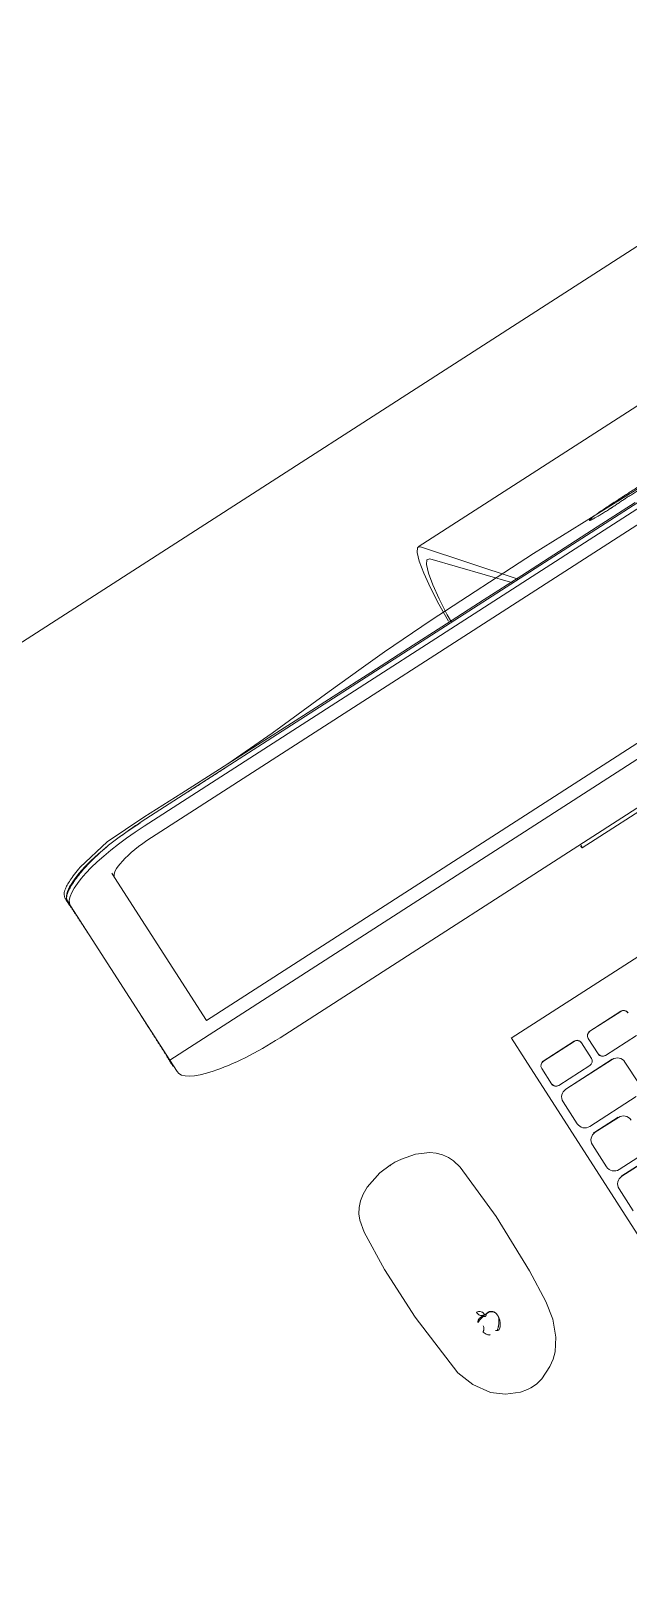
# Model space of a CAD drawing. Header units: metres. Extents: x -71 to 881, y -503 to 661.
# Drawn here: x 187.942 to 188.169, y 524.124 to 524.714 of the extents above; entities that cross this region are included whole.
import ezdxf

# ---------------------------------------------------------------- set-up
doc = ezdxf.new("R2010")
doc.units = ezdxf.units.M
doc.layers.add('07. Mobiliário', color=51, linetype='Continuous', lineweight=5)

msp = doc.modelspace()

# ---------------------------------------------------------------- linework, layer by layer
at = {"layer": '07. Mobiliário'}
msp.add_line((186.9899, 523.87083), (189.18725, 525.28423), dxfattribs=at)
at = {"layer": '07. Mobiliário', "lineweight": 5}
for p, q in [((188.36082, 524.65493), (187.98404, 524.41257)), ((187.98508, 524.41095), (188.36187, 524.65331)), ((187.98789, 524.4066), (188.36467, 524.64895)), ((188.36467, 524.64895), (187.98789, 524.4066)), ((188.43892, 524.60747), (187.99485, 524.32183)), ((187.99485, 524.32183), (188.43892, 524.60747)), ((188.41929, 524.601), (188.00887, 524.337)), ((188.00887, 524.337), (188.41929, 524.601)), ((188.08955, 524.51732), (188.22175, 524.60236)), ((188.41367, 524.57277), (188.03689, 524.33041)), ((188.09044, 524.51735), (188.12765, 524.50495)), ((188.12563, 524.50365), (188.09393, 524.51272)), ((188.30017, 524.49802), (188.15197, 524.4027)), ((188.12501, 524.3302), (188.37732, 524.49249)), ((187.97386, 524.39142), (187.97282, 524.39305)), ((188.00887, 524.337), (187.97386, 524.39142)), ((187.97386, 524.39142), (188.00887, 524.337)), ((187.95704, 524.3806), (187.956, 524.38223)), ((187.99485, 524.32183), (187.95704, 524.3806)), ((188.16669, 524.3405), (188.15492, 524.33293)), ((188.15497, 524.33285), (188.16674, 524.34042)), ((188.12503, 524.33017), (188.13024, 524.32207)), ((188.14894, 524.32908), (188.13716, 524.32151)), ((188.13722, 524.32143), (188.14899, 524.329)), ((188.15175, 524.32841), (188.15553, 524.32254)), ((188.15814, 524.32422), (188.15436, 524.33009)), ((188.17267, 524.3312), (188.1609, 524.32363)), ((187.99765, 524.31748), (187.99485, 524.32183)), ((187.99487, 524.32145), (187.99545, 524.32055)), ((188.13024, 524.32207), (188.18567, 524.23589)), ((188.16344, 524.32224), (188.14574, 524.31086)), ((188.1458, 524.31077), (188.1635, 524.32216)), ((188.16827, 524.32122), (188.16832, 524.32113)), ((188.16832, 524.32113), (188.17369, 524.31279)), ((188.14039, 524.3128), (188.13661, 524.31868)), ((188.15492, 524.31978), (188.14315, 524.31221)), ((188.14475, 524.30602), (188.14469, 524.30611)), ((188.15014, 524.29764), (188.14475, 524.30602)), ((188.17262, 524.30797), (188.15496, 524.29661)), ((188.16576, 524.30016), (188.15689, 524.29445)), ((188.15695, 524.29437), (188.16582, 524.30007)), ((188.189, 524.29185), (188.16709, 524.27776)), ((188.16714, 524.27767), (188.18905, 524.29176)), ((188.1559, 524.28962), (188.15584, 524.2897)), ((188.16129, 524.28124), (188.1559, 524.28962)), ((188.17494, 524.28589), (188.16611, 524.28021)), ((188.16608, 524.27286), (188.16603, 524.27294)), ((188.17145, 524.26451), (188.16608, 524.27286))]:
    msp.add_line(p, q, dxfattribs=at)
at = {"layer": '07. Mobiliário', "lineweight": 5, "flags": 128}
for points in [[(188.01694, 524.43465), (188.03385, 524.44634), (188.05558, 524.46224), (188.06778, 524.47104), (188.07673, 524.47734), (188.09447, 524.48944), (188.13345, 524.5148), (188.30287, 524.61991), (188.32709, 524.63415)], [(188.17216, 524.53418), (188.15779, 524.52493), (188.14341, 524.51568), (188.12903, 524.50644), (188.11465, 524.4972), (188.10027, 524.48796), (188.08588, 524.47873), (188.07149, 524.46951), (188.0571, 524.46029), (188.0427, 524.45109), (188.02829, 524.44189), (188.01387, 524.4327), (187.99946, 524.42351), (187.98504, 524.41433), (187.97098, 524.40497), (187.96074, 524.39528)], [(188.10102, 524.48903), (188.09738, 524.49549), (188.0942, 524.5017), (188.09167, 524.50727), (188.08995, 524.51187), (188.08915, 524.5152), (188.08932, 524.51707), (188.09044, 524.51735)], [(188.09393, 524.51272), (188.09287, 524.51238), (188.09273, 524.51053), (188.0935, 524.50729), (188.09515, 524.50285), (188.09757, 524.49745), (188.10063, 524.49144), (188.10217, 524.4886)], [(188.15197, 524.4027), (188.15192, 524.40271), (188.15184, 524.40278), (188.15173, 524.4029), (188.1516, 524.40307), (188.15147, 524.40327), (188.15133, 524.40349)], [(188.1516, 524.40363), (188.15173, 524.4034), (188.15184, 524.40319), (188.15192, 524.403), (188.15197, 524.40285), (188.15199, 524.40275), (188.15197, 524.4027)], [(187.95568, 524.38244), (187.95579, 524.38227), (187.95669, 524.38087)], [(188.13314, 524.19742), (188.13472, 524.19863), (188.13661, 524.2005), (188.13972, 524.20517), (188.14092, 524.20798), (188.14167, 524.21079), (188.14197, 524.21643), (188.14082, 524.22317), (188.13816, 524.22998), (188.13193, 524.24163), (188.11919, 524.26233), (188.10548, 524.28109), (188.10302, 524.28346), (188.10102, 524.28478), (188.09879, 524.28578), (188.0964, 524.2864), (188.09392, 524.28664), (188.08849, 524.28605), (188.08313, 524.28421), (188.08063, 524.28296), (188.07943, 524.28226), (188.07881, 524.28188)], [(188.07881, 524.28188), (188.07498, 524.27898), (188.07007, 524.27349), (188.06855, 524.27084), (188.06755, 524.26826), (188.06704, 524.2658), (188.06694, 524.26335), (188.06724, 524.26093), (188.06889, 524.2564), (188.07674, 524.2421), (188.08841, 524.22401), (188.10468, 524.20278), (188.11037, 524.19833), (188.11711, 524.19529), (188.12277, 524.19463), (188.1285, 524.19543), (188.1312, 524.19639), (188.13248, 524.19703), (188.13313, 524.19742)]]:
    msp.add_lwpolyline(points, dxfattribs=at)
at = {"layer": '07. Mobiliário', "lineweight": 5, "extrusion": (0, 0, -1)}
for centre, major_axis, ratio, start_param, end_param in [((187.99069, 524.40224), (-0.03364, -0.02164), 0.258819, 0, 1.570796), ((187.98964, 524.40387), (-0.03364, -0.02164), 0.258819, 1.308997, 1.570796), ((187.99069, 524.40224), (-0.01682, -0.01082), 0.258819, 0, 1.570796), ((187.99069, 524.40224), (-0.01682, -0.01082), 0.258819, 0, 1.570796), ((187.98964, 524.40387), (-0.03364, -0.02164), 0.258819, 0.261799, 1.151282), ((187.98964, 524.40387), (-0.03364, -0.02164), 0.258819, 0, 0.258223), ((188.16776, 524.33883), (-0.00168, -0.00108), 0.992229, 1.570796, 3.141593), ((188.16782, 524.33875), (0.00168, 0.00108), 0.992229, 4.712389, 6.283185), ((188.15604, 524.33118), (-0.00168, -0.00108), 0.992229, 0, 1.570796), ((188.15599, 524.33126), (0.00168, 0.00108), 0.992229, 4.45059, 4.712389), ((188.03129, 524.33912), (0.03364, 0.02164), 0.258819, 1.570796, 3.141593), ((188.15001, 524.32742), (-0.00168, -0.00108), 0.992229, 1.570796, 3.141593), ((188.15007, 524.32733), (-0.00168, -0.00108), 0.992229, 1.570796, 3.141593), ((188.13829, 524.31976), (-0.00168, -0.00108), 0.992229, 0, 1.570796), ((188.13824, 524.31984), (0.00168, 0.00108), 0.992229, 4.45059, 4.712389), ((188.15385, 524.32145), (-0.00168, -0.00108), 0.992229, 3.141593, 4.712389), ((188.15977, 524.32538), (-0.00168, -0.00108), 0.992229, 4.974188, 6.283185), ((188.15982, 524.3253), (0.00168, 0.00108), 0.992229, 1.570796, 3.141593), ((188.16538, 524.31924), (0.00294, 0.00189), 0.992229, 4.712389, 6.283185), ((188.14202, 524.31396), (-0.00168, -0.00108), 0.992229, 4.974188, 6.283185), ((188.14207, 524.31388), (0.00168, 0.00108), 0.992229, 1.570796, 3.141593), ((188.14765, 524.30789), (0.00291, 0.00187), 0.992229, 3.141593, 4.712389), ((188.1476, 524.30798), (-0.00291, -0.00187), 0.992229, 1.520519, 1.570796), ((188.15308, 524.29953), (0.00294, 0.00189), 0.992229, 1.570796, 3.141593), ((188.1677, 524.29715), (0.00294, 0.00189), 0.992229, 4.712389, 6.283185), ((188.1588, 524.29149), (-0.00291, -0.00187), 0.992229, 0, 1.570796), ((188.15875, 524.29157), (-0.00291, -0.00187), 0.992229, 1.373366, 1.570796), ((188.16423, 524.28313), (-0.00294, -0.00189), 0.992229, 4.712389, 6.283185), ((188.16902, 524.27475), (0.00294, 0.00189), 0.992229, 3.141593, 4.712389), ((188.16897, 524.27484), (-0.00294, -0.00189), 0.992229, 1.508034, 1.570796)]:
    msp.add_ellipse(centre, major_axis=major_axis, ratio=ratio, start_param=start_param, end_param=end_param, dxfattribs=at)
at = {"layer": '07. Mobiliário', "lineweight": 5}
for points, knots in [([(188.15928, 524.53099), (188.15877, 524.53063), (188.15784, 524.52996), (188.1567, 524.52911), (188.15597, 524.52852), (188.15557, 524.52819), (188.15538, 524.52801), (188.15527, 524.5279), (188.15515, 524.52778), (188.15499, 524.52762), (188.15482, 524.52744), (188.15476, 524.52733), (188.15481, 524.52731), (188.15487, 524.52732), (188.15493, 524.52734), (188.15501, 524.52737), (188.15513, 524.52742), (188.15539, 524.52753), (188.15588, 524.52777), (188.15665, 524.52817), (188.15741, 524.52861), (188.15814, 524.52904), (188.15897, 524.52954), (188.15991, 524.53011), (188.16089, 524.53072), (188.16164, 524.53118), (188.16224, 524.53157), (188.16266, 524.53183), (188.16289, 524.53198), (188.16306, 524.53209), (188.16323, 524.5322), (188.16345, 524.53234), (188.16384, 524.5326), (188.1644, 524.53296), (188.16506, 524.53341), (188.16572, 524.53385), (188.16638, 524.53431), (188.16706, 524.53476), (188.16763, 524.53515), (188.16804, 524.53542), (188.16828, 524.53557), (188.16846, 524.53569), (188.16865, 524.53581), (188.16889, 524.53597), (188.16933, 524.53625), (188.17022, 524.53682), (188.17127, 524.53748), (188.17234, 524.53815), (188.17313, 524.53865), (188.17378, 524.53906), (188.17423, 524.53934), (188.17449, 524.5395), (188.17468, 524.53962), (188.17486, 524.53974), (188.17512, 524.5399), (188.17556, 524.54018), (188.17619, 524.54058), (188.17695, 524.54106), (188.17771, 524.54153), (188.17845, 524.542), (188.17917, 524.54246), (188.17976, 524.54284), (188.18015, 524.5431), (188.18038, 524.54324), (188.18054, 524.54335), (188.18071, 524.54346), (188.18092, 524.5436), (188.1813, 524.54385), (188.18182, 524.5442), (188.18243, 524.54462), (188.18322, 524.54516), (188.18416, 524.54581), (188.18486, 524.54631), (188.1852, 524.54655)], [0, 0, 0, 0, 0.055556, 0.111111, 0.166667, 0.194444, 0.208333, 0.222222, 0.236111, 0.25, 0.277778, 0.305556, 0.319444, 0.326389, 0.333333, 0.340278, 0.347222, 0.361111, 0.388889, 0.416667, 0.444444, 0.458333, 0.472222, 0.5, 0.513889, 0.527778, 0.541667, 0.548611, 0.552083, 0.555556, 0.559028, 0.5625, 0.569444, 0.583333, 0.597222, 0.611111, 0.625, 0.638889, 0.652778, 0.659722, 0.663194, 0.666667, 0.670139, 0.673611, 0.680556, 0.694444, 0.722222, 0.736111, 0.75, 0.763889, 0.770833, 0.774306, 0.777778, 0.78125, 0.784722, 0.791667, 0.805556, 0.819444, 0.833333, 0.847222, 0.861111, 0.875, 0.881944, 0.885417, 0.888889, 0.892361, 0.895833, 0.902778, 0.916667, 0.930556, 0.944444, 0.972222, 1, 1, 1, 1]), ([(188.1852, 524.54655), (188.1846, 524.54621), (188.18377, 524.54575), (188.18281, 524.54524), (188.18216, 524.5449), (188.18159, 524.5446), (188.18117, 524.5444), (188.18086, 524.54426), (188.18066, 524.54417), (188.1805, 524.5441), (188.18039, 524.54406), (188.18034, 524.54404), (188.1803, 524.54402), (188.18026, 524.544), (188.18021, 524.54399), (188.18015, 524.54398), (188.18009, 524.54399), (188.18015, 524.54411), (188.18036, 524.54434), (188.18068, 524.54468), (188.1809, 524.54492), (188.18066, 524.54482), (188.18035, 524.54465), (188.18007, 524.54448), (188.1798, 524.54431), (188.17949, 524.54412), (188.17886, 524.54373), (188.17732, 524.54275), (188.1745, 524.54092), (188.17145, 524.53895), (188.16952, 524.5377), (188.16865, 524.53713), (188.16818, 524.53683), (188.16785, 524.53662), (188.16753, 524.53641), (188.1671, 524.53613), (188.16637, 524.53566), (188.16496, 524.53474), (188.16308, 524.53351), (188.16105, 524.53217), (188.15985, 524.53137), (188.15928, 524.53099)], [0, 0, 0, 0, 0.0625, 0.09375, 0.125, 0.15625, 0.1875, 0.203125, 0.21875, 0.234375, 0.242188, 0.246094, 0.25, 0.253906, 0.257812, 0.265625, 0.28125, 0.3125, 0.34375, 0.375, 0.4375, 0.46875, 0.484375, 0.5, 0.507812, 0.515625, 0.53125, 0.5625, 0.625, 0.6875, 0.71875, 0.734375, 0.742188, 0.75, 0.757812, 0.765625, 0.78125, 0.8125, 0.875, 0.9375, 1, 1, 1, 1]), ([(188.01629, 524.43331), (188.01504, 524.43251), (188.01256, 524.43092), (188.00892, 524.42858), (188.00585, 524.42659), (188.00335, 524.42498), (188.00205, 524.42415), (188.00142, 524.42374)], [0.86206897, 0.86206897, 0.86206897, 0.86206897, 0.87068966, 0.87931034, 0.88793103, 0.89224138, 0.89655172, 0.89655172, 0.89655172, 0.89655172]), ([(187.98359, 524.41216), (187.98276, 524.41162), (187.98087, 524.41036), (187.97818, 524.40857), (187.97567, 524.40682), (187.97349, 524.40521), (187.97157, 524.40369), (187.96959, 524.40203), (187.96755, 524.40021), (187.96482, 524.3976), (187.96283, 524.39548), (187.96159, 524.39403)], [0.93690845, 0.93690845, 0.93690845, 0.93690845, 0.94181034, 0.94827586, 0.95474138, 0.9612069, 0.96767241, 0.97413793, 0.98060345, 0.98706897, 1, 1, 1, 1]), ([(187.96074, 524.39528), (187.95994, 524.39436), (187.95849, 524.39259), (187.95686, 524.39029), (187.95573, 524.38845), (187.95503, 524.38701), (187.95473, 524.38607), (187.95463, 524.38545), (187.95463, 524.38495), (187.95471, 524.38442), (187.95491, 524.38379), (187.95525, 524.38313), (187.95553, 524.38267), (187.95568, 524.38244), (187.95568, 524.38244)], [0, 0, 0, 0, 0.0147059, 0.0294118, 0.0441176, 0.0588235, 0.0735294, 0.0882353, 0.1029412, 0.1176471, 0.1323529, 0.1470588, 0.1617647, 0.1620737, 0.1620737, 0.1620737, 0.1620737]), ([(187.96159, 524.39403), (187.96027, 524.39249), (187.9585, 524.39016), (187.95682, 524.38744), (187.95596, 524.38569), (187.95553, 524.38423), (187.95559, 524.38302), (187.95605, 524.38189), (187.95674, 524.38078), (187.95741, 524.37978), (187.95804, 524.37886), (187.95853, 524.37813), (187.95893, 524.37752), (187.95925, 524.37704), (187.95959, 524.37653), (187.96001, 524.37589), (187.96052, 524.37511), (187.96112, 524.3742), (187.96174, 524.37326), (187.96237, 524.37229), (187.96298, 524.37135), (187.96359, 524.37041), (187.964, 524.36978), (187.96421, 524.36946)], [0, 0, 0, 0, 0.025, 0.0375, 0.05, 0.0625, 0.075, 0.0875, 0.1, 0.1125, 0.125, 0.1375, 0.14375, 0.15, 0.15625, 0.1625, 0.175, 0.1875, 0.2, 0.2125, 0.225, 0.2375, 0.25, 0.25, 0.25, 0.25]), ([(187.98411, 524.33851), (187.98495, 524.3372), (187.98621, 524.33524), (187.98766, 524.33296), (187.98849, 524.33166), (187.98911, 524.33068), (187.98973, 524.3297), (187.99034, 524.32874), (187.99095, 524.32778), (187.99157, 524.3268), (187.99217, 524.32584), (187.99275, 524.32491), (187.99334, 524.32397), (187.99394, 524.323), (187.99452, 524.32205), (187.99506, 524.32116), (187.99561, 524.32029), (187.99601, 524.31971), (187.99623, 524.31943)], [0.65, 0.65, 0.65, 0.65, 0.7, 0.725, 0.7375, 0.75, 0.7625, 0.775, 0.7875, 0.8, 0.8125, 0.825, 0.8375, 0.85, 0.8625, 0.875, 0.8875, 0.9, 0.9, 0.9, 0.9]), ([(188.07881, 524.28188), (188.07881, 524.28188), (188.07884, 524.28185), (188.07892, 524.28172), (188.07895, 524.28167)], [-0.8786399, -0.8786399, -0.8786399, -0.8786399, -0.5, 0, 0, 0, 0]), ([(188.11174, 524.22591), (188.11203, 524.22601), (188.11262, 524.22618), (188.11354, 524.22611), (188.11422, 524.22579), (188.11462, 524.22528), (188.11476, 524.225), (188.11483, 524.22485)], [0, 0, 0, 0, 0.25, 0.5, 0.75, 0.875, 1, 1, 1, 1]), ([(188.11483, 524.22485), (188.11474, 524.22482), (188.11458, 524.22477), (188.11434, 524.22469), (188.11411, 524.22465), (188.11381, 524.22461), (188.11345, 524.22462), (188.11305, 524.22471), (188.11274, 524.22486), (188.11251, 524.22501), (188.11233, 524.22515), (188.11217, 524.2253), (188.11196, 524.22555), (188.11184, 524.22574), (188.11174, 524.22591)], [0, 0, 0, 0, 0.0625, 0.125, 0.1875, 0.25, 0.375, 0.5, 0.625, 0.6875, 0.75, 0.8125, 0.875, 1, 1, 1, 1]), ([(188.11483, 524.22485), (188.11468, 524.22479), (188.11438, 524.22469), (188.1139, 524.22458), (188.11346, 524.22459), (188.11291, 524.22475), (188.11228, 524.2252), (188.11191, 524.22567), (188.11174, 524.22591)], [0, 0, 0, 0, 0.125, 0.25, 0.375, 0.5, 0.75, 1, 1, 1, 1]), ([(188.11221, 524.22196), (188.11225, 524.22225), (188.11238, 524.22284), (188.11271, 524.22343), (188.11308, 524.2238), (188.11343, 524.22405), (188.11381, 524.22423), (188.11417, 524.22428), (188.11445, 524.22426), (188.11466, 524.22423), (188.11483, 524.22422), (188.11504, 524.22421), (188.1152, 524.22427), (188.11529, 524.22442), (188.11534, 524.22458), (188.11538, 524.22475), (188.11542, 524.2249), (188.11552, 524.22515), (188.11569, 524.22541), (188.11592, 524.22567), (188.11613, 524.22583), (188.11633, 524.22596), (188.11653, 524.22605), (188.11678, 524.22613), (188.11708, 524.22618), (188.11741, 524.22618), (188.11772, 524.22614), (188.11813, 524.22605), (188.11855, 524.22589), (188.11895, 524.22564), (188.11921, 524.22542), (188.11944, 524.22517), (188.11973, 524.22479), (188.12008, 524.22424), (188.1203, 524.22377), (188.1204, 524.22354)], [0, 0, 0, 0, 0.0178571, 0.0357143, 0.0446429, 0.0535714, 0.0625, 0.0714286, 0.0803571, 0.0848214, 0.0892857, 0.09375, 0.0982143, 0.1026786, 0.1071429, 0.1116071, 0.1160714, 0.1205357, 0.1339286, 0.1428571, 0.1517857, 0.1607143, 0.1696429, 0.1785714, 0.1964286, 0.2142857, 0.2321429, 0.25, 0.2857143, 0.3035714, 0.3214286, 0.3392857, 0.3571429, 0.3928571, 0.4285638, 0.4285638, 0.4285638, 0.4285638]), ([(188.11221, 524.22196), (188.1124, 524.22218), (188.11271, 524.22256), (188.11311, 524.223), (188.11343, 524.22334), (188.11374, 524.22367), (188.11411, 524.22407), (188.11453, 524.22451), (188.11494, 524.22489), (188.11535, 524.2252), (188.11574, 524.22547), (188.11612, 524.22568), (188.11661, 524.2259), (188.11705, 524.22604), (188.11748, 524.22609), (188.11788, 524.22608), (188.11826, 524.226), (188.11859, 524.22588), (188.11872, 524.22582), (188.11876, 524.2258)], [0, 0, 0, 0, 0.0208333, 0.0416667, 0.0520833, 0.0625, 0.0833333, 0.1041667, 0.125, 0.1458333, 0.1666667, 0.1875, 0.2083333, 0.25, 0.2708333, 0.2916667, 0.3333333, 0.3541667, 0.3622984, 0.3622984, 0.3622984, 0.3622984]), ([(188.11388, 524.22593), (188.11393, 524.2259), (188.11404, 524.22584), (188.11419, 524.22573), (188.11433, 524.22561), (188.11449, 524.22544), (188.11468, 524.22519), (188.11478, 524.22498), (188.11483, 524.22485)], [0.6, 0.6, 0.6, 0.6, 0.65, 0.7, 0.75, 0.8, 0.9, 1, 1, 1, 1]), ([(188.12023, 524.22382), (188.12024, 524.22369), (188.12026, 524.22337), (188.12027, 524.22278), (188.12026, 524.22209), (188.12021, 524.22135), (188.12013, 524.22073), (188.12005, 524.22027), (188.11995, 524.21983), (188.11981, 524.21938), (188.1197, 524.21907), (188.11965, 524.21894)], [0.5045827, 0.5045827, 0.5045827, 0.5045827, 0.5208333, 0.5416667, 0.5625, 0.5833333, 0.6041667, 0.6145833, 0.625, 0.6458333, 0.663405, 0.663405, 0.663405, 0.663405]), ([(188.11423, 524.21831), (188.11427, 524.21838), (188.11434, 524.2185), (188.11444, 524.21876), (188.11453, 524.21908), (188.11457, 524.21951), (188.11456, 524.21981), (188.11454, 524.21994)], [0, 0, 0, 0, 0.0416667, 0.0833333, 0.1666667, 0.25, 0.3333333, 0.3333333, 0.3333333, 0.3333333]), ([(188.11702, 524.2172), (188.11701, 524.2172), (188.11694, 524.2172), (188.11676, 524.2172), (188.11635, 524.21724), (188.11576, 524.21739), (188.11501, 524.21775), (188.1145, 524.21811), (188.11423, 524.21831)], [0.8417478, 0.8417478, 0.8417478, 0.8417478, 0.84375, 0.8541667, 0.875, 0.9166667, 0.9583333, 1, 1, 1, 1])]:
    msp.add_open_spline(points, degree=3, knots=knots, dxfattribs=at)
for points in [[(188.07882, 524.28187), (188.07881, 524.28188), (188.07881, 524.28188), (188.07881, 524.28188)], [(188.11245, 524.2261), (188.11251, 524.22611), (188.11263, 524.22613), (188.11282, 524.22614), (188.113, 524.22614), (188.11312, 524.22613), (188.11318, 524.22612)], [(188.1204, 524.22354), (188.12049, 524.22331), (188.12064, 524.22286), (188.12077, 524.22216), (188.12083, 524.22141), (188.12081, 524.22066), (188.12069, 524.21992), (188.1204, 524.21928), (188.1199, 524.21882), (188.1193, 524.21887), (188.11902, 524.21886)], [(188.11423, 524.21831), (188.1144, 524.21866), (188.11472, 524.21945), (188.11447, 524.22032), (188.11427, 524.22069)]]:
    msp.add_open_spline(points, degree=3, dxfattribs=at)

doc.saveas('drawing.dxf')
